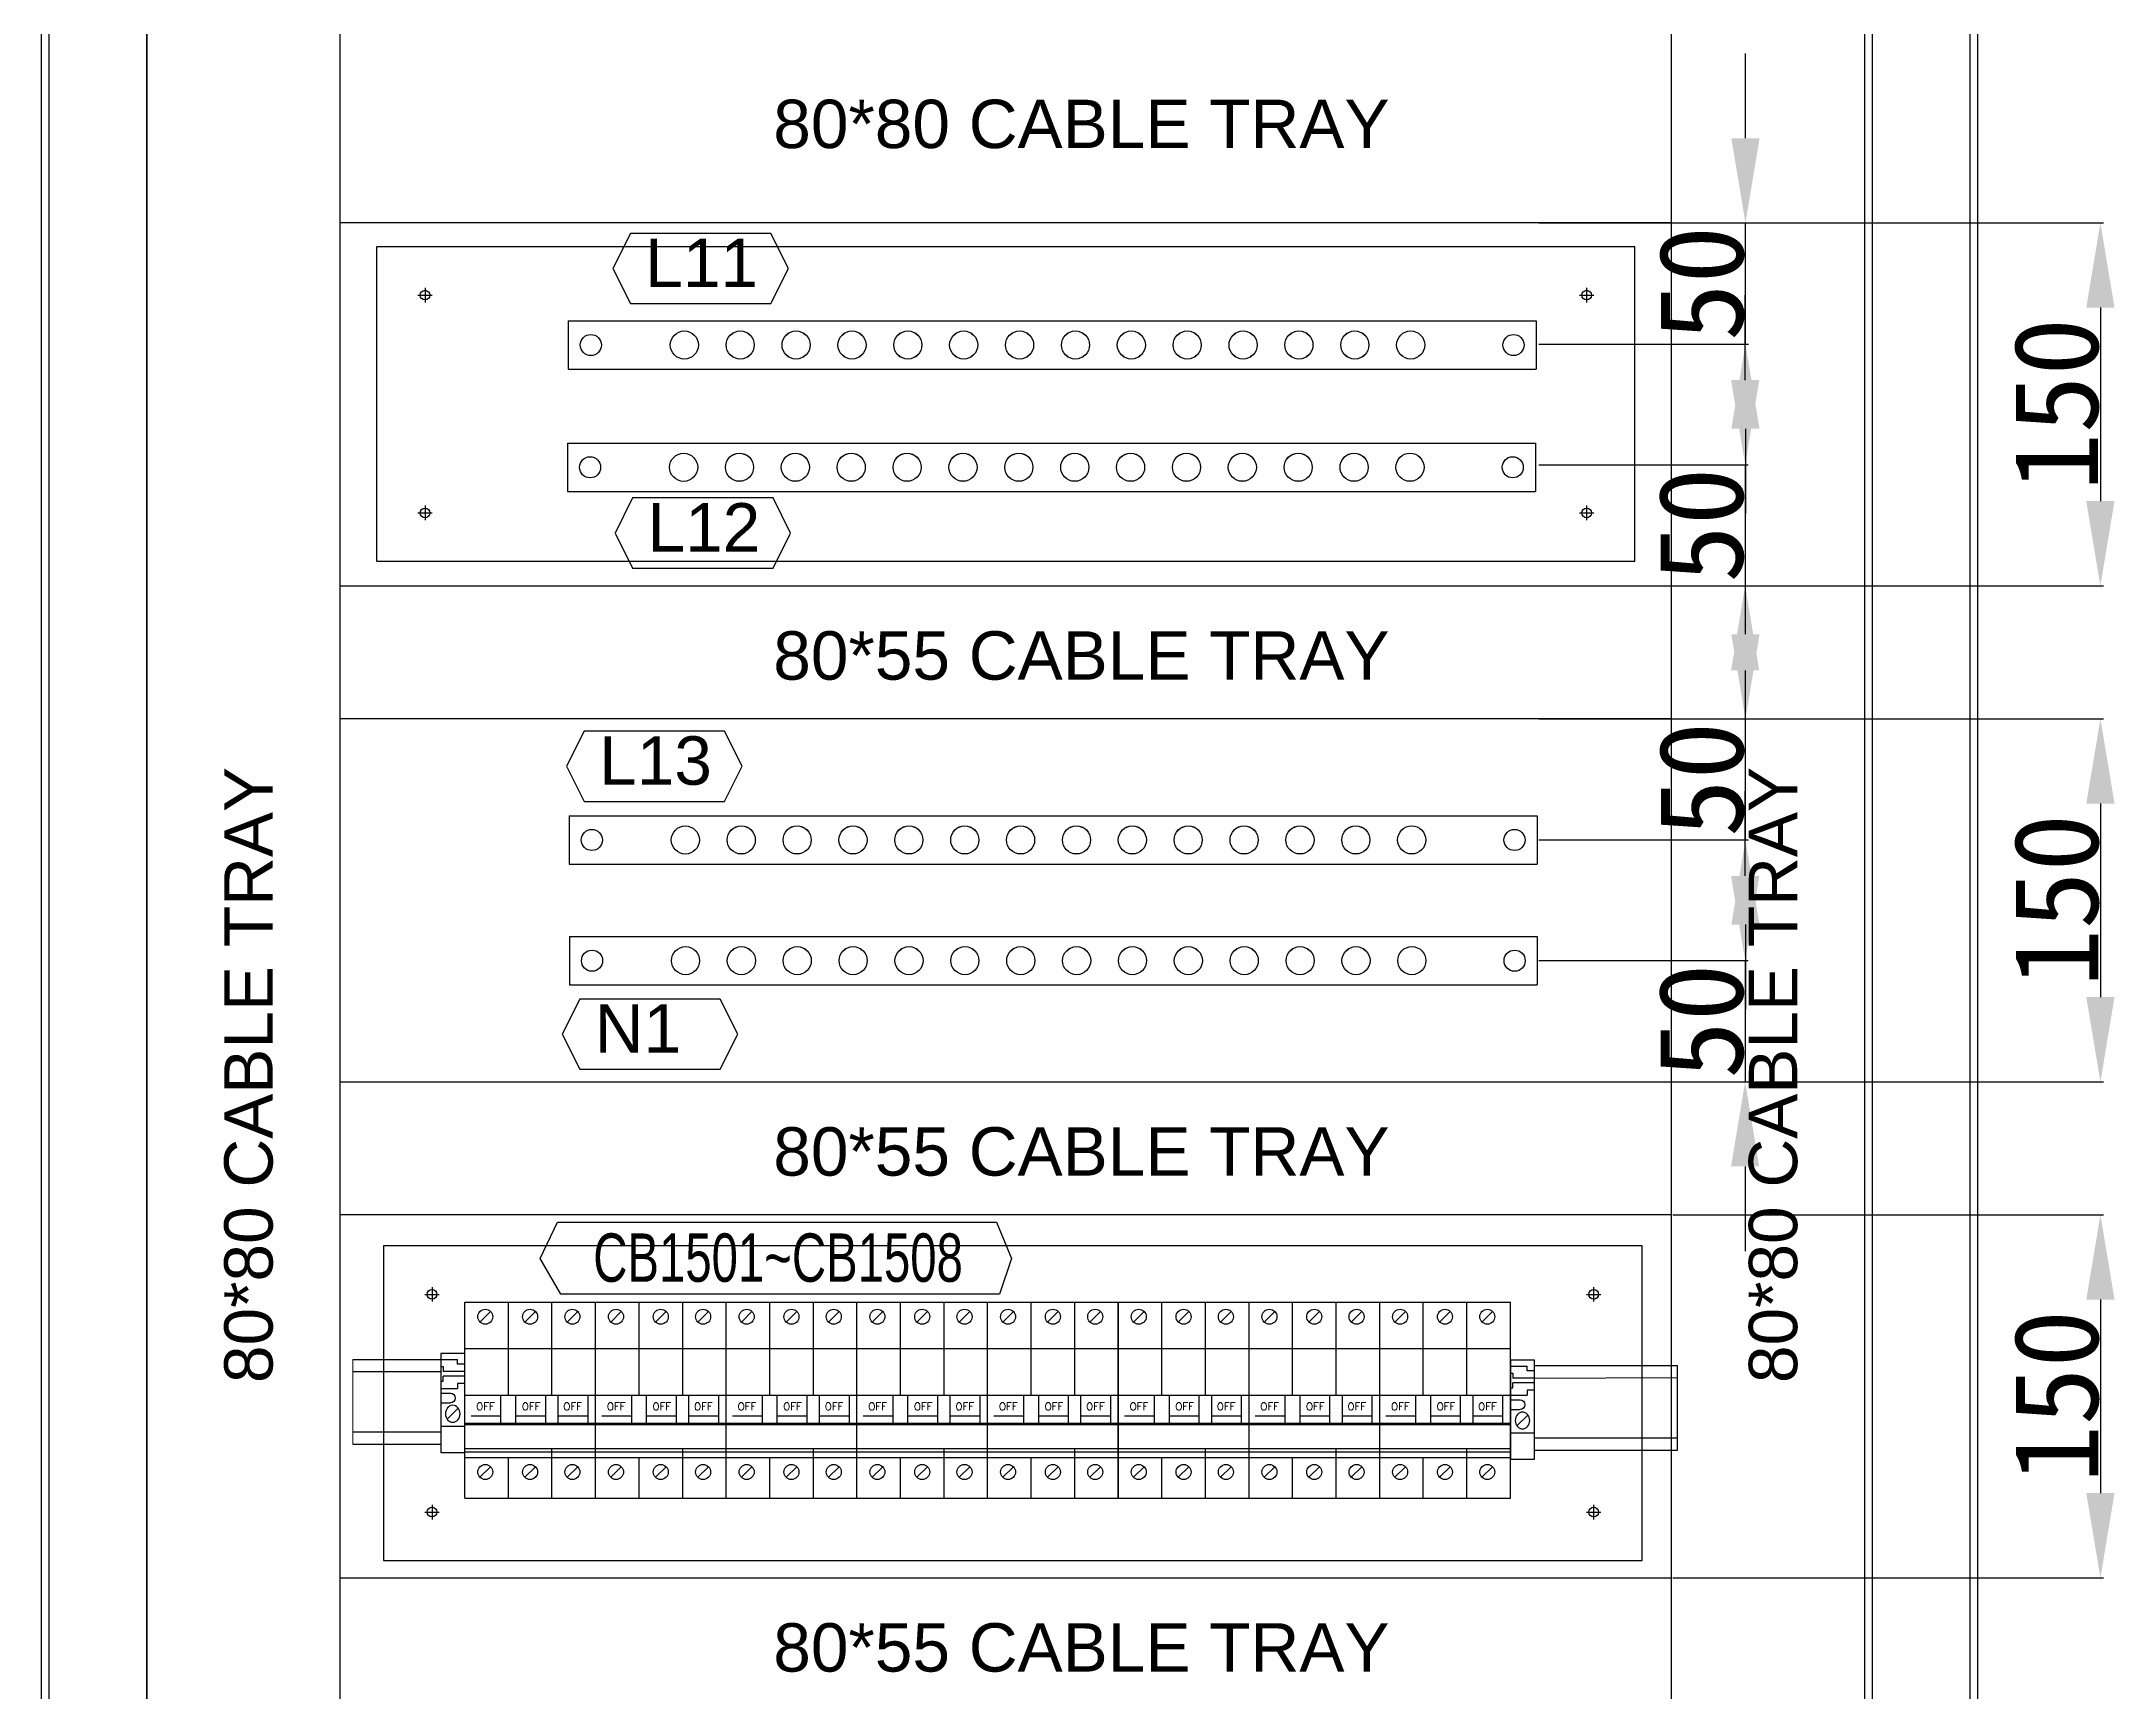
# Model space of a CAD drawing. Extents: x 81437 to 204847, y -54597 to -29444.
# Drawn here: x 88031 to 88888, y -35124 to -34442 of the extents above; entities that cross this region are included whole.
import ezdxf
from ezdxf.enums import TextEntityAlignment as Align
from ezdxf.lldxf.tags import DXFTag

# ---------------------------------------------------------------- set-up
doc = ezdxf.new("R2010")
doc.units = 0
doc.header["$LTSCALE"] = 100
doc.header["$MEASUREMENT"] = 0
for name, color, linetype in [('COMPONENT', 7, 'Continuous'), ('PSU', 12, 'Continuous'), ('TEXT', 7, 'Continuous')]:
    doc.layers.add(name, color=color, linetype=linetype)
doc.layers.add('细实线', color=7, linetype='Continuous', lineweight=20)
doc.styles.add('HZ', font='arial.ttf', dxfattribs={"width": 0.7})
doc.styles.add('ROMANS', font='romans', dxfattribs={"width": 0.8, "height": 2})
doc.styles.get("Standard").update_dxf_attribs({"font": ''})
doc.styles.get('Standard').set_extended_font_data('SimSun')
tags = doc.linetypes.add('CENTER2', pattern=[1.125, 0.75, -0.125, 0.125, -0.125]).pattern_tags.tags
tags[10:11] = [DXFTag(74, 4), DXFTag(75, 0), DXFTag(340, '0'), DXFTag(46, 1.0), DXFTag(50, 0.0), DXFTag(44, 0.0), DXFTag(45, 0.0)]
tags[8:9] = [DXFTag(74, 4), DXFTag(75, 0), DXFTag(340, '0'), DXFTag(46, 1.0), DXFTag(50, 0.0), DXFTag(44, 0.0), DXFTag(45, 0.0)]
tags[6:7] = [DXFTag(74, 4), DXFTag(75, 0), DXFTag(340, '0'), DXFTag(46, 1.0), DXFTag(50, 0.0), DXFTag(44, 0.0), DXFTag(45, 0.0)]
tags[4:5] = [DXFTag(74, 4), DXFTag(75, 0), DXFTag(340, '0'), DXFTag(46, 1.0), DXFTag(50, 0.0), DXFTag(44, 0.0), DXFTag(45, 0.0)]
tags = doc.linetypes.add('HIDDEN', pattern=[0.375, 0.25, -0.125]).pattern_tags.tags
tags[6:7] = [DXFTag(74, 4), DXFTag(75, 0), DXFTag(340, '0'), DXFTag(46, 1.0), DXFTag(50, 0.0), DXFTag(44, 0.0), DXFTag(45, 0.0)]
tags[4:5] = [DXFTag(74, 4), DXFTag(75, 0), DXFTag(340, '0'), DXFTag(46, 1.0), DXFTag(50, 0.0), DXFTag(44, 0.0), DXFTag(45, 0.0)]
doc.dimstyles.new('ISO-25', dxfattribs={"dimtxt": 35, "dimasz": 35, "dimexe": 1.25, "dimexo": 0.625, "dimtad": 1, "dimtoh": 1, "dimdec": 0, "dimtxsty": 'Standard', "dimcen": 2.5, "dimadec": 0, "dimazin": 0, "dimtfac": 1, "dimtdec": 0, "dimtmove": 0, "dimatfit": 3, "dimfxl": 1, "dimarcsym": 0})

# ---------------------------------------------------------------- blocks, each defined once
blk = doc.blocks.new('*D184')
at = {"color": 0, "lineweight": -2, "transparency": 16777216}
for p, q in [((88705.39, -34517.27), (88883.32, -34517.27)), ((88882.07, -34552.27), (88882.07, -34632.27)), ((88705.39, -34667.27), (88883.32, -34667.27))]:
    blk.add_line(p, q, dxfattribs=at)
at = {"color": 0, "transparency": 16777216}
for points in [[(88887.9, -34552.27), (88876.23, -34552.27), (88882.07, -34517.27)], [(88876.23, -34632.27), (88887.9, -34632.27), (88882.07, -34667.27)]]:
    blk.add_solid(points, dxfattribs=at)
at = {"layer": 'Defpoints', "color": 0, "transparency": 16777216}
for p in [(88704.76, -34517.27), (88704.76, -34667.27), (88882.07, -34667.27)]:
    blk.add_point(p, dxfattribs=at)
at = {"color": 0, "transparency": 16777216, "insert": (88863.94, -34592.27), "char_height": 35, "attachment_point": 5, "rotation": 90}
blk.add_mtext('150', dxfattribs=at)
blk = doc.blocks.new('*D185')
at = {"color": 0, "lineweight": -2, "transparency": 16777216}
for p, q in [((88705.39, -34722.27), (88883.34, -34722.27)), ((88882.09, -34757.27), (88882.09, -34837.27)), ((88705.39, -34872.27), (88883.34, -34872.27))]:
    blk.add_line(p, q, dxfattribs=at)
at = {"color": 0, "transparency": 16777216}
for points in [[(88887.92, -34757.27), (88876.26, -34757.27), (88882.09, -34722.27)], [(88876.26, -34837.27), (88887.92, -34837.27), (88882.09, -34872.27)]]:
    blk.add_solid(points, dxfattribs=at)
at = {"layer": 'Defpoints', "color": 0, "transparency": 16777216}
for p in [(88704.76, -34722.27), (88704.76, -34872.27), (88882.09, -34872.27)]:
    blk.add_point(p, dxfattribs=at)
at = {"color": 0, "transparency": 16777216, "insert": (88863.96, -34797.27), "char_height": 35, "attachment_point": 5, "rotation": 90}
blk.add_mtext('150', dxfattribs=at)
blk = doc.blocks.new('*D187')
at = {"color": 0, "lineweight": -2, "transparency": 16777216}
for p, q in [((88705.39, -34927.27), (88883.34, -34927.27)), ((88882.09, -34962.27), (88882.09, -35042.27)), ((88705.39, -35077.27), (88883.34, -35077.27))]:
    blk.add_line(p, q, dxfattribs=at)
at = {"color": 0, "transparency": 16777216}
for points in [[(88887.92, -34962.27), (88876.26, -34962.27), (88882.09, -34927.27)], [(88876.26, -35042.27), (88887.92, -35042.27), (88882.09, -35077.27)]]:
    blk.add_solid(points, dxfattribs=at)
at = {"layer": 'Defpoints', "color": 0, "transparency": 16777216}
for p in [(88704.76, -34927.27), (88704.76, -35077.27), (88882.09, -35077.27)]:
    blk.add_point(p, dxfattribs=at)
at = {"color": 0, "transparency": 16777216, "insert": (88863.96, -35002.27), "char_height": 35, "attachment_point": 5, "rotation": 90}
blk.add_mtext('150', dxfattribs=at)
blk = doc.blocks.new('*D232')
at = {"color": 0, "lineweight": -2, "transparency": 16777216}
for p, q in [((88735.4, -34482.27), (88735.4, -34447.27)), ((88649.96, -34517.27), (88736.65, -34517.27)), ((88735.4, -34567.32), (88735.4, -34517.27)), ((88649.96, -34567.32), (88736.65, -34567.32)), ((88735.4, -34602.32), (88735.4, -34637.32))]:
    blk.add_line(p, q, dxfattribs=at)
at = {"color": 0, "transparency": 16777216}
for points in [[(88729.57, -34482.27), (88741.24, -34482.27), (88735.4, -34517.27)], [(88741.24, -34602.32), (88729.57, -34602.32), (88735.4, -34567.32)]]:
    blk.add_solid(points, dxfattribs=at)
at = {"layer": 'Defpoints', "color": 0, "transparency": 16777216}
for p in [(88649.34, -34517.27), (88735.4, -34517.27), (88649.34, -34567.32)]:
    blk.add_point(p, dxfattribs=at)
at = {"color": 0, "transparency": 16777216, "insert": (88717.28, -34542.29), "char_height": 35, "attachment_point": 5, "rotation": 90}
blk.add_mtext('50', dxfattribs=at)
blk = doc.blocks.new('*D233')
at = {"color": 0, "lineweight": -2, "transparency": 16777216}
for p, q in [((88735.28, -34582.2), (88735.28, -34547.2)), ((88650.02, -34617.2), (88736.53, -34617.2)), ((88735.28, -34617.2), (88735.28, -34667.27)), ((88650.02, -34667.27), (88736.53, -34667.27)), ((88735.28, -34702.27), (88735.28, -34737.27))]:
    blk.add_line(p, q, dxfattribs=at)
at = {"color": 0, "transparency": 16777216}
for points in [[(88729.45, -34582.2), (88741.11, -34582.2), (88735.28, -34617.2)], [(88741.11, -34702.27), (88729.45, -34702.27), (88735.28, -34667.27)]]:
    blk.add_solid(points, dxfattribs=at)
at = {"layer": 'Defpoints', "color": 0, "transparency": 16777216}
for p in [(88649.4, -34617.2), (88649.4, -34667.27), (88735.28, -34667.27)]:
    blk.add_point(p, dxfattribs=at)
at = {"color": 0, "transparency": 16777216, "insert": (88717.16, -34642.23), "char_height": 35, "attachment_point": 5, "rotation": 90}
blk.add_mtext('50', dxfattribs=at)
blk = doc.blocks.new('*D234')
at = {"color": 0, "lineweight": -2, "transparency": 16777216}
for p, q in [((88735.4, -34687.27), (88735.4, -34652.27)), ((88649.96, -34722.27), (88736.65, -34722.27)), ((88735.4, -34772.32), (88735.4, -34722.27)), ((88649.96, -34772.32), (88736.65, -34772.32)), ((88735.4, -34807.32), (88735.4, -34842.32))]:
    blk.add_line(p, q, dxfattribs=at)
at = {"color": 0, "transparency": 16777216}
for points in [[(88729.57, -34687.27), (88741.24, -34687.27), (88735.4, -34722.27)], [(88741.24, -34807.32), (88729.57, -34807.32), (88735.4, -34772.32)]]:
    blk.add_solid(points, dxfattribs=at)
at = {"layer": 'Defpoints', "color": 0, "transparency": 16777216}
for p in [(88649.34, -34722.27), (88735.4, -34722.27), (88649.34, -34772.32)]:
    blk.add_point(p, dxfattribs=at)
at = {"color": 0, "transparency": 16777216, "insert": (88717.28, -34747.29), "char_height": 35, "attachment_point": 5, "rotation": 90}
blk.add_mtext('50', dxfattribs=at)
blk = doc.blocks.new('*D235')
at = {"color": 0, "lineweight": -2, "transparency": 16777216}
for p, q in [((88735.28, -34787.2), (88735.28, -34752.2)), ((88650.02, -34822.2), (88736.53, -34822.2)), ((88735.28, -34822.2), (88735.28, -34872.27)), ((88650.02, -34872.27), (88736.53, -34872.27)), ((88735.28, -34907.27), (88735.28, -34942.27))]:
    blk.add_line(p, q, dxfattribs=at)
at = {"color": 0, "transparency": 16777216}
for points in [[(88729.45, -34787.2), (88741.11, -34787.2), (88735.28, -34822.2)], [(88741.11, -34907.27), (88729.45, -34907.27), (88735.28, -34872.27)]]:
    blk.add_solid(points, dxfattribs=at)
at = {"layer": 'Defpoints', "color": 0, "transparency": 16777216}
for p in [(88649.4, -34822.2), (88649.4, -34872.27), (88735.28, -34872.27)]:
    blk.add_point(p, dxfattribs=at)
at = {"color": 0, "transparency": 16777216, "insert": (88717.16, -34847.23), "char_height": 35, "attachment_point": 5, "rotation": 90}
blk.add_mtext('50', dxfattribs=at)
blk = doc.blocks.new('空开3P')
at = {"layer": 'COMPONENT', "color": 6, "linetype": 'HIDDEN', "ltscale": 0.2}
for p, q in [((185939.19, 105389.42, 63738.88), (185943.58, 105393.8, 63738.88)), ((185957.71, 105389.42, 63738.88), (185962.1, 105393.8, 63738.88)), ((185975.2, 105389.42, 63738.88), (185979.59, 105393.8, 63738.88)), ((185939.19, 105325.23, 63738.88), (185943.58, 105329.61, 63738.88)), ((185957.71, 105325.23, 63738.88), (185962.1, 105329.61, 63738.88)), ((185975.2, 105325.23, 63738.88), (185979.59, 105329.61, 63738.88))]:
    blk.add_line(p, q, dxfattribs=at)
for centre in [(185941.39, 105391.61, 63738.88), (185959.9, 105391.61, 63738.88), (185977.39, 105391.61, 63738.88), (185941.39, 105327.42, 63738.88), (185959.9, 105327.42, 63738.88), (185977.39, 105327.42, 63738.88)]:
    blk.add_circle(centre, 3.1, dxfattribs=at)
at = {"layer": 'PSU', "linetype": 'HIDDEN', "ltscale": 0.2}
for p, q in [((185932.95, 105397.65, 63738.88), (185968.95, 105397.65, 63738.88)), ((185932.95, 105378.45, 63738.88), (185932.95, 105397.65, 63738.88)), ((185950.95, 105378.45, 63738.88), (185950.95, 105397.65, 63738.88)), ((185968.95, 105397.65, 63738.88), (185986.95, 105397.65, 63738.88)), ((185968.95, 105378.45, 63738.88), (185968.95, 105397.65, 63738.88)), ((185968.95, 105378.45, 63738.88), (185968.95, 105397.65, 63738.88)), ((185986.95, 105378.45, 63738.88), (185986.95, 105397.65, 63738.88)), ((185968.95, 105359.22, 63738.88), (185968.95, 105378.45, 63738.88)), ((185968.95, 105316.65, 63738.88), (185968.95, 105337.19, 63738.88)), ((185932.95, 105316.65, 63738.88), (185932.95, 105333.45, 63738.88)), ((185950.95, 105316.65, 63738.88), (185950.95, 105333.45, 63738.88)), ((185968.95, 105316.65, 63738.88), (185968.95, 105333.45, 63738.88)), ((185968.95, 105316.65, 63738.88), (185968.95, 105330.42, 63738.88)), ((185986.95, 105316.65, 63738.88), (185986.95, 105333.45, 63738.88)), ((185932.95, 105316.65, 63738.88), (185968.95, 105316.65, 63738.88)), ((185968.95, 105316.65, 63738.88), (185986.95, 105316.65, 63738.88))]:
    blk.add_line(p, q, dxfattribs=at)
at = {"layer": 'PSU'}
for p, q in [((185932.95, 105378.45, 63738.88), (185968.95, 105378.45, 63738.88)), ((185932.95, 105333.45, 63738.88), (185932.95, 105378.45, 63738.88)), ((185950.95, 105359.22, 63738.88), (185950.95, 105378.45, 63738.88)), ((185968.95, 105378.45, 63738.88), (185986.95, 105378.45, 63738.88)), ((185968.95, 105359.22, 63738.88), (185968.95, 105378.45, 63738.88)), ((185968.95, 105359.22, 63738.88), (185968.95, 105378.45, 63738.88)), ((185986.95, 105333.45, 63738.88), (185986.95, 105378.45, 63738.88)), ((185932.95, 105359.22, 63738.88), (185950.95, 105359.22, 63738.88)), ((185947.87, 105347.54, 63738.88), (185947.87, 105359.22, 63738.88)), ((185950.95, 105359.22, 63738.88), (185968.95, 105359.22, 63738.88)), ((185954.04, 105347.54, 63738.88), (185954.04, 105359.22, 63738.88)), ((185966.38, 105347.54, 63738.88), (185966.38, 105359.22, 63738.88)), ((185968.95, 105359.22, 63738.88), (185986.95, 105359.22, 63738.88)), ((185971.52, 105347.54, 63738.88), (185971.52, 105359.22, 63738.88)), ((185983.87, 105347.54, 63738.88), (185983.87, 105359.22, 63738.88)), ((185932.95, 105347.54, 63738.88), (185968.95, 105347.54, 63738.88)), ((185932.95, 105347.03, 63738.88), (185968.95, 105347.03, 63738.88)), ((185935.52, 105350.63, 63738.88), (185947.87, 105350.63, 63738.88)), ((185954.04, 105350.63, 63738.88), (185966.38, 105350.63, 63738.88)), ((185968.95, 105347.54, 63738.88), (185986.95, 105347.54, 63738.88)), ((185968.95, 105347.03, 63738.88), (185986.95, 105347.03, 63738.88)), ((185971.52, 105350.63, 63738.88), (185983.87, 105350.63, 63738.88)), ((185932.95, 105337.19, 63738.88), (185968.95, 105337.19, 63738.88)), ((185932.95, 105335.81, 63738.88), (185968.95, 105335.81, 63738.88)), ((185968.95, 105337.19, 63738.88), (185986.95, 105337.19, 63738.88)), ((185968.95, 105333.45, 63738.88), (185968.95, 105337.19, 63738.88)), ((185968.95, 105333.45, 63738.88), (185968.95, 105337.19, 63738.88)), ((185968.95, 105335.81, 63738.88), (185986.95, 105335.81, 63738.88)), ((185932.95, 105333.45, 63738.88), (185968.95, 105333.45, 63738.88)), ((185950.95, 105333.45, 63738.88), (185950.95, 105333.45, 63738.88)), ((185968.95, 105333.45, 63738.88), (185986.95, 105333.45, 63738.88))]:
    blk.add_line(p, q, dxfattribs=at)
at = {"layer": 'TEXT', "style": 'ROMANS'}
for p in [(185941.47, 105354.54, 63738.88), (185960.32, 105354.54, 63738.88), (185977.48, 105354.54, 63738.88)]:
    blk.add_text('OFF', height=3.086, dxfattribs=at).set_placement(p, align=Align.MIDDLE)
blk = doc.blocks.new('堵头')
at = {"color": 53}
for p, q in [((0, -41), (0, 0)), ((0, 0), (10, 0)), ((10, 0), (10, -41)), ((0, -11), (10, -11)), ((7.28, -18.33), (2.72, -13.78)), ((0, -20.55), (4, -20.55)), ((0, -24.55), (4, -24.55)), ((0, -26.55), (7, -26.55)), ((0, -29.55), (1, -29.55)), ((1, -29.55), (1, -31.55)), ((10, -31.55), (1, -31.55)), ((10, -33.55), (1, -33.55)), ((1, -35.55), (1, -33.55)), ((7, -28.55), (7, -26.55)), ((10, -28.55), (7, -28.55)), ((0, -35.55), (1, -35.55)), ((0, -38.55), (7, -38.55)), ((10, -41), (0, -41)), ((10, -36.55), (7, -36.55)), ((7, -36.55), (7, -38.55))]:
    blk.add_line(p, q, dxfattribs=at)
blk.add_arc((4, -22.55), 2, 270, 90, dxfattribs=at)
blk.add_ellipse((5, -16.05), major_axis=(0, -3.5), ratio=0.857143, start_param=4.712389, end_param=10.995574, dxfattribs=at)

msp = doc.modelspace()

# ---------------------------------------------------------------- linework, layer by layer
at = {"color": 7}
for p, q in [((88031.26, -36108.75), (88031.26, -33998.75)), ((88031.26, -36108.75), (88031.26, -33998.75)), ((88831.26, -33998.75), (88831.26, -36108.75)), ((88831.26, -33998.75), (88831.26, -36108.75)), ((88074.76, -35955.25), (88074.76, -34042.25)), ((88787.76, -34120.25), (88787.76, -35955.25)), ((88074.76, -34122.75), (88074.76, -35923.05))]:
    msp.add_line(p, q, dxfattribs=at)
at = {"color": 7, "linetype": 'HIDDEN'}
for p, q in [((88034.46, -35998.75), (88034.46, -33998.75)), ((88034.46, -35998.75), (88034.46, -33998.75)), ((88828.06, -33998.75), (88828.06, -35998.75)), ((88828.06, -33998.75), (88828.06, -35998.75))]:
    msp.add_line(p, q, dxfattribs=at)
at = {"color": 4, "linetype": 'CENTER2'}
for p, q in [((88186.76, -34547.13, 63738.88), (88192.76, -34547.13, 63738.88)), ((88189.76, -34544.13, 63738.88), (88189.76, -34550.13, 63738.88)), ((88666.76, -34547.13, 63738.88), (88672.76, -34547.13, 63738.88)), ((88669.76, -34544.13, 63738.88), (88669.76, -34550.13, 63738.88)), ((88669.76, -34544.13, 63738.88), (88669.76, -34550.13, 63738.88)), ((88189.76, -34634.13, 63738.88), (88189.76, -34640.13, 63738.88)), ((88669.76, -34634.13, 63738.88), (88669.76, -34640.13, 63738.88)), ((88186.76, -34637.13, 63738.88), (88192.76, -34637.13, 63738.88)), ((88666.76, -34637.13, 63738.88), (88672.76, -34637.13, 63738.88)), ((88189.66, -34960.14), (88195.66, -34960.14)), ((88192.66, -34957.14), (88192.66, -34963.14)), ((88669.66, -34960.14), (88675.66, -34960.14)), ((88672.66, -34957.14), (88672.66, -34963.14)), ((88189.66, -35050.14), (88195.66, -35050.14)), ((88192.66, -35047.14), (88192.66, -35053.14)), ((88669.66, -35050.14), (88675.66, -35050.14)), ((88672.66, -35047.14), (88672.66, -35053.14))]:
    msp.add_line(p, q, dxfattribs=at)
at = {"linetype": 'CENTER2'}
for p, q in [((88189.67, -34547.13, 63738.88), (88189.85, -34547.13, 63738.88)), ((88189.76, -34547.22, 63738.88), (88189.76, -34547.04, 63738.88)), ((88669.67, -34547.13, 63738.88), (88669.85, -34547.13, 63738.88)), ((88669.67, -34547.13, 63738.88), (88669.85, -34547.13, 63738.88)), ((88669.76, -34547.22, 63738.88), (88669.76, -34547.04, 63738.88)), ((88669.76, -34547.22, 63738.88), (88669.76, -34547.04, 63738.88)), ((88189.67, -34637.13, 63738.88), (88189.85, -34637.13, 63738.88)), ((88189.76, -34637.22, 63738.88), (88189.76, -34637.04, 63738.88)), ((88669.67, -34637.13, 63738.88), (88669.85, -34637.13, 63738.88)), ((88669.76, -34637.22, 63738.88), (88669.76, -34637.04, 63738.88)), ((88192.57, -34960.14), (88192.75, -34960.14)), ((88192.66, -34960.23), (88192.66, -34960.05)), ((88672.57, -34960.14), (88672.75, -34960.14)), ((88672.66, -34960.23), (88672.66, -34960.05)), ((88192.57, -35050.14), (88192.75, -35050.14)), ((88192.66, -35050.23), (88192.66, -35050.05)), ((88672.57, -35050.14), (88672.75, -35050.14)), ((88672.66, -35050.23), (88672.66, -35050.05))]:
    msp.add_line(p, q, dxfattribs=at)
at = {"color": 6}
for p, q in [((88248.92, -34557.73), (88648.92, -34557.73)), ((88248.92, -34557.73), (88248.92, -34577.73)), ((88648.92, -34557.73), (88648.92, -34577.73)), ((88648.92, -34557.73), (88648.92, -34577.73)), ((88248.92, -34577.73), (88648.92, -34577.73)), ((88248.61, -34608.27), (88648.61, -34608.27)), ((88248.61, -34608.27), (88248.61, -34628.27)), ((88648.61, -34608.27), (88648.61, -34628.27)), ((88648.61, -34608.27), (88648.61, -34628.27)), ((88248.61, -34628.27), (88648.61, -34628.27)), ((88249.34, -34762.32, 127477.75), (88649.34, -34762.32, 127477.75)), ((88249.34, -34762.32, 127477.75), (88249.34, -34782.32, 127477.75)), ((88649.34, -34762.32, 127477.75), (88649.34, -34782.32, 127477.75)), ((88649.34, -34762.32, 127477.75), (88649.34, -34782.32, 127477.75)), ((88249.34, -34782.32, 127477.75), (88649.34, -34782.32, 127477.75)), ((88249.4, -34812.2), (88649.4, -34812.2)), ((88249.4, -34812.2), (88249.4, -34832.2)), ((88649.4, -34812.2), (88649.4, -34832.2)), ((88649.4, -34812.2), (88649.4, -34832.2)), ((88249.4, -34832.2), (88649.4, -34832.2)), ((88159.95, -34987, -63738.88), (88196.23, -34987, -62238.04)), ((88159.95, -34992, -63738.88), (88196.23, -34992, -62238.04)), ((88648.27, -34989.56, 1500.84), (88707.31, -34989.56)), ((88648.27, -34994.76, 1500.84), (88707.31, -34994.56)), ((88707.31, -35024.56), (88707.31, -34989.56)), ((88159.95, -35017, -63738.88), (88196.23, -35017, -62238.04)), ((88648.27, -35019.45, 1500.84), (88707.31, -35019.5)), ((88159.95, -35022, -63738.88), (88196.23, -35022, -62238.04)), ((88648.27, -35024.56, 1500.84), (88707.31, -35024.56))]:
    msp.add_line(p, q, dxfattribs=at)
for points in [[(88074.76, -35877.75), (88154.76, -35877.75), (88154.76, -34077.25), (88074.76, -34077.25)], [(88704.76, -35877.75), (88784.76, -35877.75), (88784.76, -34077.25), (88704.76, -34077.25)], [(88172.66, -35070.14), (88692.66, -35070.14), (88692.66, -34940.14), (88172.66, -34940.14)]]:
    msp.add_lwpolyline(points, close=True)
at = {"elevation": 63738.88}
for points in [[(88154.76, -34437.27), (88704.76, -34437.27), (88704.76, -34517.27), (88154.76, -34517.27)], [(88169.76, -34657.13), (88689.76, -34657.13), (88689.76, -34527.13), (88169.76, -34527.13)], [(88154.76, -34667.27), (88704.76, -34667.27), (88704.76, -34722.27), (88154.76, -34722.27)], [(88154.76, -34872.27), (88704.76, -34872.27), (88704.76, -34927.27), (88154.76, -34927.27)], [(88154.76, -35077.27), (88704.76, -35077.27), (88704.76, -35132.27), (88154.76, -35132.27)]]:
    msp.add_lwpolyline(points, close=True, dxfattribs=at)
at = {"color": 3, "elevation": 127477.75}
for points in [[(88332.65, -34521.58), (88274.62, -34521.58), (88267.36, -34536.1), (88274.62, -34550.61), (88332.65, -34550.61), (88339.91, -34536.1), (88332.65, -34521.58)], [(88333.56, -34630.92), (88275.53, -34630.92), (88268.27, -34645.44), (88275.53, -34659.95), (88333.56, -34659.95), (88340.82, -34645.44), (88333.56, -34630.92)], [(88313.57, -34727.32), (88255.54, -34727.32), (88248.28, -34741.83), (88255.54, -34756.35), (88313.57, -34756.35), (88320.83, -34741.83), (88313.57, -34727.32)], [(88311.76, -34838.06), (88253.73, -34838.06), (88246.47, -34852.57), (88253.73, -34867.09), (88311.76, -34867.09), (88319.02, -34852.57), (88311.76, -34838.06)]]:
    msp.add_lwpolyline(points, dxfattribs=at)
at = {"color": 3}
msp.add_lwpolyline([(88244.5, -34930.28), (88425.85, -34930.28), (88432.18, -34945.28), (88427.22, -34960.09), (88245.87, -34960.09), (88237.38, -34945.28), (88244.5, -34930.28)], dxfattribs=at)
for centre in [(88189.76, -34547.13, 63738.88), (88669.76, -34547.13, 63738.88), (88189.76, -34637.13, 63738.88), (88669.76, -34637.13, 63738.88), (88192.66, -34960.14), (88672.66, -34960.14), (88192.66, -35050.14), (88672.66, -35050.14)]:
    msp.add_circle(centre, 2)
at = {"color": 6}
for centre, radius in [((88258.28, -34567.74), 4.36), ((88258.28, -34567.74), 4.36), ((88296.92, -34567.74), 5.81), ((88320.01, -34567.72), 5.81), ((88320.01, -34567.74), 5.81), ((88343.1, -34567.72), 5.81), ((88343.1, -34567.74), 5.81), ((88366.19, -34567.72), 5.81), ((88366.19, -34567.74), 5.81), ((88389.28, -34567.72), 5.81), ((88389.28, -34567.74), 5.81), ((88412.36, -34567.72), 5.81), ((88412.36, -34567.74), 5.81), ((88435.45, -34567.72), 5.81), ((88435.45, -34567.74), 5.81), ((88458.54, -34567.72), 5.81), ((88458.54, -34567.74), 5.81), ((88481.63, -34567.72), 5.81), ((88481.63, -34567.74), 5.81), ((88504.72, -34567.72), 5.81), ((88504.72, -34567.74), 5.81), ((88527.81, -34567.72), 5.81), ((88527.81, -34567.74), 5.81), ((88550.89, -34567.72), 5.81), ((88550.89, -34567.74), 5.81), ((88573.98, -34567.72), 5.81), ((88573.98, -34567.74), 5.81), ((88597.07, -34567.72), 5.81), ((88639.55, -34567.74), 4.36), ((88639.55, -34567.74), 4.36), ((88257.98, -34618.28), 4.36), ((88257.98, -34618.28), 4.36), ((88296.62, -34618.28), 5.81), ((88319.71, -34618.26), 5.81), ((88319.71, -34618.28), 5.81), ((88342.8, -34618.26), 5.81), ((88342.8, -34618.28), 5.81), ((88365.89, -34618.26), 5.81), ((88365.89, -34618.28), 5.81), ((88388.98, -34618.26), 5.81), ((88388.98, -34618.28), 5.81), ((88412.06, -34618.26), 5.81), ((88412.06, -34618.28), 5.81), ((88435.15, -34618.26), 5.81), ((88435.15, -34618.28), 5.81), ((88458.24, -34618.26), 5.81), ((88458.24, -34618.28), 5.81), ((88481.33, -34618.26), 5.81), ((88481.33, -34618.28), 5.81), ((88504.42, -34618.26), 5.81), ((88504.42, -34618.28), 5.81), ((88527.5, -34618.26), 5.81), ((88527.5, -34618.28), 5.81), ((88550.59, -34618.26), 5.81), ((88550.59, -34618.28), 5.81), ((88573.68, -34618.26), 5.81), ((88573.68, -34618.28), 5.81), ((88596.77, -34618.26), 5.81), ((88639.25, -34618.28), 4.36), ((88639.25, -34618.28), 4.36), ((88258.7, -34772.32, 127477.75), 4.36), ((88258.7, -34772.32, 127477.75), 4.36), ((88297.34, -34772.32, 127477.75), 5.81), ((88320.43, -34772.3, 127477.75), 5.81), ((88320.43, -34772.32, 127477.75), 5.81), ((88343.52, -34772.3, 127477.75), 5.81), ((88343.52, -34772.32, 127477.75), 5.81), ((88366.61, -34772.3, 127477.75), 5.81), ((88366.61, -34772.32, 127477.75), 5.81), ((88389.7, -34772.3, 127477.75), 5.81), ((88389.7, -34772.32, 127477.75), 5.81), ((88412.79, -34772.3, 127477.75), 5.81), ((88412.79, -34772.32, 127477.75), 5.81), ((88435.87, -34772.3, 127477.75), 5.81), ((88435.87, -34772.32, 127477.75), 5.81), ((88458.96, -34772.3, 127477.75), 5.81), ((88458.96, -34772.32, 127477.75), 5.81), ((88482.05, -34772.3, 127477.75), 5.81), ((88482.05, -34772.32, 127477.75), 5.81), ((88505.14, -34772.3, 127477.75), 5.81), ((88505.14, -34772.32, 127477.75), 5.81), ((88528.23, -34772.3, 127477.75), 5.81), ((88528.23, -34772.32, 127477.75), 5.81), ((88551.31, -34772.3, 127477.75), 5.81), ((88551.31, -34772.32, 127477.75), 5.81), ((88574.4, -34772.3, 127477.75), 5.81), ((88574.4, -34772.32, 127477.75), 5.81), ((88597.49, -34772.3, 127477.75), 5.81), ((88639.97, -34772.32, 127477.75), 4.36), ((88639.97, -34772.32, 127477.75), 4.36), ((88258.77, -34822.21), 4.36), ((88258.77, -34822.21), 4.36), ((88297.41, -34822.21), 5.81), ((88320.49, -34822.19), 5.81), ((88320.49, -34822.21), 5.81), ((88343.58, -34822.19), 5.81), ((88343.58, -34822.21), 5.81), ((88366.67, -34822.19), 5.81), ((88366.67, -34822.21), 5.81), ((88389.76, -34822.19), 5.81), ((88389.76, -34822.21), 5.81), ((88412.85, -34822.19), 5.81), ((88412.85, -34822.21), 5.81), ((88435.94, -34822.19), 5.81), ((88435.94, -34822.21), 5.81), ((88459.02, -34822.19), 5.81), ((88459.02, -34822.21), 5.81), ((88482.11, -34822.19), 5.81), ((88482.11, -34822.21), 5.81), ((88505.2, -34822.19), 5.81), ((88505.2, -34822.21), 5.81), ((88528.29, -34822.19), 5.81), ((88528.29, -34822.21), 5.81), ((88551.38, -34822.19), 5.81), ((88551.38, -34822.21), 5.81), ((88574.47, -34822.19), 5.81), ((88574.47, -34822.21), 5.81), ((88597.55, -34822.19), 5.81), ((88640.03, -34822.21), 4.36), ((88640.03, -34822.21), 4.36)]:
    msp.add_circle(centre, radius, dxfattribs=at)
at = {"layer": '细实线', "color": 6}
msp.add_line((88159.95, -34987, -63738.88), (88159.95, -35022, -63738.88), dxfattribs=at)

# ---------------------------------------------------------------- block references
at = {"xscale": -1, "rotation": 180}
for p in [(88196.23, -35025.55, -62238.04), (88638.27, -35028.31, 1500.84)]:
    msp.add_blockref('堵头', p, dxfattribs=at)
at = {"layer": '细实线'}
for p in [(-97726.72, -140360.98, -125976.91), (-97672.71, -140360.98, -125976.91), (-97618.71, -140360.98, -125976.91), (-97564.7, -140360.98, -125976.91), (-97510.7, -140360.98, -125976.91), (-97456.69, -140360.98, -62238.04), (-97402.69, -140360.98, -62238.04), (-97348.68, -140360.98, -62238.04)]:
    msp.add_blockref('空开3P', p, dxfattribs=at)

# ---------------------------------------------------------------- texts
at = {"lineweight": 0, "style": 'HZ'}
for s, p in [('80*80 CABLE TRAY ', (88333.67, -34486.34)), ('80*55 CABLE TRAY', (88333.67, -34706.06)), ('80*55 CABLE TRAY', (88333.67, -34911.06)), ('80*55 CABLE TRAY', (88333.67, -35116.06))]:
    msp.add_text(s, height=20, dxfattribs=at).set_placement(p)
at = {"color": 0, "style": 'HZ'}
for s, p in [('L11', (88280.78, -34543.74, 127477.75)), ('L12', (88281.69, -34653.09, 127477.75)), ('L13', (88261.7, -34749.48, 127477.75)), ('N1', (88259.89, -34860.22, 127477.75))]:
    msp.add_text(s, height=20, dxfattribs=at).set_placement(p)
at = {"lineweight": 0, "style": 'HZ'}
for p in [(88126.79, -34996.79), (88756.79, -34996.79)]:
    msp.add_text('80*80 CABLE TRAY', height=20, rotation=90, dxfattribs=at).set_placement(p)
at = {"color": 0, "style": 'HZ', "width": 0.7}
msp.add_text('CB1501~CB1508', height=20, dxfattribs=at).set_placement((88335.65, -34954.95), align=Align.CENTER)

# ---------------------------------------------------------------- dimensions: what is measured, and where the dimension line sits
at = {"color": 3}
for base, p1, p2, picture, middle in [((88735.4, -34517.27, 127477.75), (88649.34, -34567.32, 254955.5), (88649.34, -34517.27, 191216.62), '*D232', (88717.28, -34542.29, 127477.75)), ((88882.07, -34667.27), (88704.76, -34517.27, 63738.88), (88704.76, -34667.27, 63738.88), '*D184', (88863.94, -34592.27)), ((88735.28, -34667.27), (88649.4, -34617.2, 127477.75), (88649.4, -34667.27, 63738.88), '*D233', (88717.16, -34642.23)), ((88735.4, -34722.27), (88649.34, -34772.32, 127477.75), (88649.34, -34722.27, 63738.88), '*D234', (88717.28, -34747.29)), ((88882.09, -34872.27), (88704.76, -34722.27, 63738.88), (88704.76, -34872.27, 63738.88), '*D185', (88863.96, -34797.27)), ((88735.28, -34872.27, -127477.75), (88649.4, -34822.2), (88649.4, -34872.27, -63738.88), '*D235', (88717.16, -34847.23, -127477.75)), ((88882.09, -35077.27), (88704.76, -34927.27, 63738.88), (88704.76, -35077.27, 63738.88), '*D187', (88863.96, -35002.27))]:
    dim = msp.add_linear_dim(base=base, p1=p1, p2=p2, angle=90, dimstyle='ISO-25', dxfattribs=at)
    dim.commit()
    dim.dimension.update_dxf_attribs({"geometry": picture, "text_midpoint": middle})

doc.saveas('drawing.dxf')
